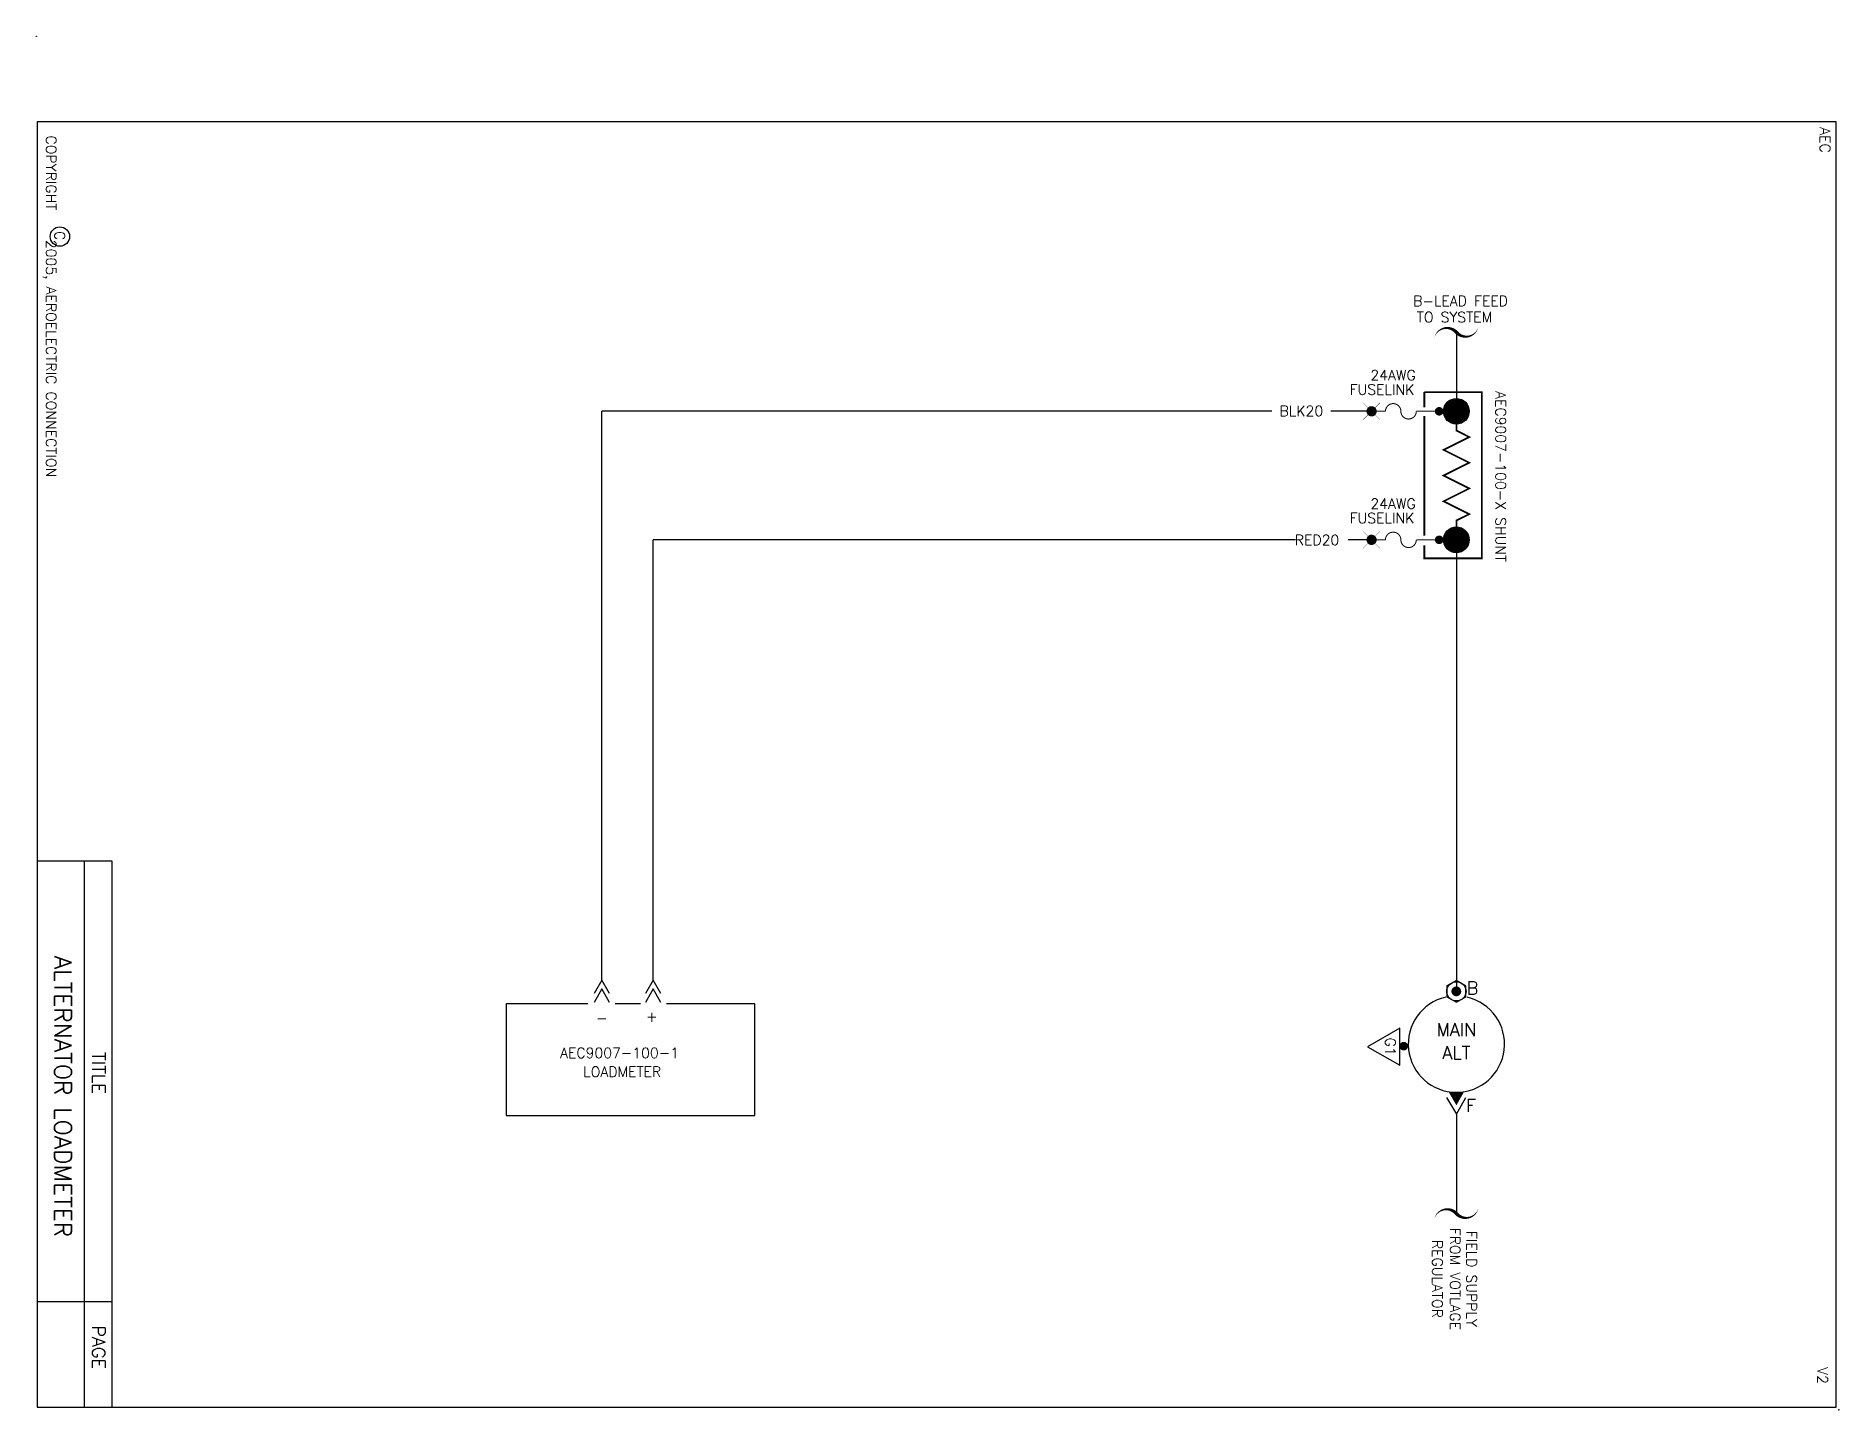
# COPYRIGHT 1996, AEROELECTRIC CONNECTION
# Model space of a CAD drawing. Extents: x -10.3 to 0.3, y 44.4 to 52.5.
import ezdxf
from ezdxf.enums import TextEntityAlignment as Align

# ---------------------------------------------------------------- set-up
doc = ezdxf.new("R2010")
doc.units = 0
doc.header["$LTSCALE"] = 0.5
doc.header["$MEASUREMENT"] = 0
doc.layers.get('0').update_dxf_attribs({"linetype": 'CONTINUOUS'})
doc.styles.get("Standard").update_dxf_attribs({"font": 'ROMANS.shx'})

# ---------------------------------------------------------------- blocks, each defined once
blk = doc.blocks.new('SPADETERM')
at = {"color": 7}
for p, q in [((0, 0), (-0.098, 0.056)), ((-0.098, -0.056), (0, 0)), ((0.065, 0), (-0.033, 0.056)), ((-0.033, -0.056), (0.065, 0))]:
    blk.add_line(p, q, dxfattribs=at)
blk = doc.blocks.new('SPADTERM')
at = {"color": 7, "xscale": 0.8, "yscale": 0.8, "zscale": 0.8, "rotation": 270}
blk.add_blockref('SPADETERM', (0, 0.052), dxfattribs=at)
blk = doc.blocks.new('cutoff')
at = {"color": 7}
blk.add_lwpolyline([(-0.128, -0.029, 0, 0.02, -0.59188), (0, 0, 0.02, 0, 0.59188), (0.128, 0.029, 0, 0, 0.59188)], format="xyseb", dxfattribs=at)
blk = doc.blocks.new('G1')
blk.add_lwpolyline([(-0.108, 0), (0, -0.187), (0.108, 0)], close=True)
blk.add_text('G1', height=0.06).set_placement((0, -0.084), align=Align.CENTER)
blk = doc.blocks.new('DOT')
at = {"color": 7, "const_width": 0.025}
blk.add_lwpolyline([(-0.0125, 0, 1), (0.0125, 0, 1)], format="xyb", close=True, dxfattribs=at)
blk = doc.blocks.new('SPLICE')
at = {"const_width": 0.002}
for points in [[(0.049, 0.049), (-0.049, -0.049)], [(0.049, -0.049), (-0.049, 0.049)]]:
    blk.add_lwpolyline(points, dxfattribs=at)
at = {"const_width": 0.03}
blk.add_lwpolyline([(-0.015, 0, 1), (0.015, 0, 1)], format="xyb", close=True, dxfattribs=at)

msp = doc.modelspace()

# ---------------------------------------------------------------- linework, layer by layer
for p, q in [((-1.976, 50.732), (-1.976, 50.271)), ((-6.963, 46.952), (-6.963, 50.271)), ((-3.053, 50.271), (-6.963, 50.271)), ((-2.49, 50.271), (-2.708, 50.271)), ((-6.663, 46.952), (-6.663, 49.521)), ((-2.915, 49.521), (-6.663, 49.521)), ((-2.463, 49.521), (-2.607, 49.521)), ((-1.976, 49.521), (-1.976, 46.876)), ((-7.522, 46.813), (-7.522, 46.162)), ((-7.044, 46.813), (-7.522, 46.813)), ((-6.738, 46.813), (-6.886, 46.813)), ((-6.07, 46.813), (-6.586, 46.813)), ((-6.07, 46.162), (-6.07, 46.813)), ((-7.522, 46.162), (-6.07, 46.162)), ((-1.976, 46.169), (-1.976, 45.589))]:
    msp.add_line(p, q)
at = {"color": 7}
for p, q in [((-9.821, 47.645), (-10.259, 47.645)), ((-9.983, 44.46), (-9.983, 47.645)), ((-9.821, 44.46), (-9.821, 47.645)), ((-9.983, 44.46), (-9.983, 46.885)), ((-2.033, 46.267), (-1.976, 46.169)), ((-1.976, 46.169), (-1.92, 46.267)), ((-9.821, 45.075), (-10.259, 45.075)), ((-9.821, 45.075), (-10.259, 45.075))]:
    msp.add_line(p, q, dxfattribs=at)
at = {"color": 3}
msp.add_lwpolyline([(-10.259, 44.46), (0.241, 44.46), (0.241, 51.96), (-10.259, 51.96)], close=True, dxfattribs=at)
for points in [[(-2.076, 50.271, 0.006, 0.006, 0), (-2.21, 50.271, 0.006, 0.006, -1), (-2.3, 50.271, 0.006, 0.006, 1), (-2.39, 50.271, 0.006, 0.006, 0), (-2.472, 50.271, 0.006, 0.006, 0)], [(-2.163, 49.488, 0.01, 0.01, 0), (-2.163, 49.413, 0.01, 0.01, 0), (-1.828, 49.413, 0.01, 0.01, 0), (-1.828, 50.383, 0.01, 0.01, 0), (-2.163, 50.383, 0.01, 0.01, 0)], [(-2.163, 50.383, 0.01, 0.01, 0), (-2.163, 50.294, 0.01, 0.01, 0)], [(-2.163, 50.244, 0.01, 0.01, 0), (-2.163, 49.546, 0.01, 0.01, 0)], [(-1.976, 49.596, 0.01, 0.01, 0), (-1.976, 49.634, 0.01, 0.01, 0), (-1.901, 49.671, 0.01, 0.01, 0), (-2.051, 49.746, 0.01, 0.01, 0), (-1.901, 49.821, 0.01, 0.01, 0), (-2.051, 49.896, 0.01, 0.01, 0), (-1.901, 49.971, 0.01, 0.01, 0), (-2.051, 50.046, 0.01, 0.01, 0), (-1.901, 50.121, 0.01, 0.01, 0), (-1.976, 50.159, 0.01, 0.01, 0), (-1.976, 50.196, 0.01, 0.01, 0)], [(-2.076, 49.521, 0.006, 0.006, 0), (-2.21, 49.521, 0.006, 0.006, -1), (-2.3, 49.521, 0.006, 0.006, 1), (-2.39, 49.521, 0.006, 0.006, 0), (-2.472, 49.521, 0.006, 0.006, 0)]]:
    msp.add_lwpolyline(points, format="xyseb")
for points in [[(-2.064, 50.271, 0.025, 0.025, 1), (-2.089, 50.271, 0.025, 0.025, 1)], [(-1.939, 50.271, 0.075, 0.075, 1), (-2.014, 50.271, 0.075, 0.075, 1)], [(-1.939, 49.521, 0.075, 0.075, 1), (-2.014, 49.521, 0.075, 0.075, 1)], [(-2.064, 49.521, 0.025, 0.025, 1), (-2.089, 49.521, 0.025, 0.025, 1)], [(-1.991, 46.886, 0.0281, 0.0281, 1), (-1.962, 46.886, 0.0281, 0.0281, 1)]]:
    msp.add_lwpolyline(points, format="xyseb", close=True)
at = {"color": 7}
msp.add_lwpolyline([(-1.921, 46.918), (-1.976, 46.95), (-2.032, 46.918), (-2.032, 46.854), (-1.976, 46.822), (-1.921, 46.854)], close=True, dxfattribs=at)
for centre, radius in [((-10.264, 52.46), 0.001), ((-10.264, 52.46), 0.001), ((-10.126, 51.291), 0.0564), ((-1.976, 46.886), 0.0562), ((0.256, 44.444), 0.001), ((0.256, 44.444), 0.001)]:
    msp.add_circle(centre, radius, dxfattribs=at)
for centre in [(-1.976, 50.271), (-1.976, 50.271), (-1.976, 49.521)]:
    msp.add_circle(centre, 0.075)
msp.add_arc((-1.976, 46.578), 0.281, 102.8059, 76.9138, dxfattribs=at)
msp.add_solid([(-1.976, 46.221), (-2.022, 46.3), (-1.931, 46.3)], dxfattribs=at)

# ---------------------------------------------------------------- block references
for name, p in [('cutoff', (-1.976, 50.732)), ('DOT', (-2.283, 46.566)), ('cutoff', (-1.976, 45.589))]:
    msp.add_blockref(name, p)
for name, p, rotation in [('SPLICE', (-2.471, 50.271), 180), ('SPLICE', (-2.471, 49.521), 180), ('SPADTERM', (-6.963, 46.952), 180), ('SPADTERM', (-6.663, 46.952), 180), ('G1', (-2.307, 46.563), 270)]:
    msp.add_blockref(name, p, dxfattribs=dict(rotation=rotation))

# ---------------------------------------------------------------- texts
for s, p in [('COPYRIGHT   2005, AEROELECTRIC CONNECTION', (-10.207, 51.881)), ('AEC', (0.146, 51.929)), ('C', (-10.157, 51.323))]:
    msp.add_text(s, height=0.06, rotation=270, dxfattribs=at).set_placement(p)
for s, p in [('B-LEAD FEED', (-2.228, 50.885)), ('TO SYSTEM', (-2.207, 50.791)), ('24AWG', (-2.478, 50.452)), ('FUSELINK', (-2.599, 50.368)), ('BLK20', (-3.008, 50.243)), ('FUSELINK', (-2.599, 49.618)), ('24AWG', (-2.478, 49.702)), ('RED20', (-2.919, 49.49)), ('AEC9007-100-1', (-7.207, 46.497)), ('LOADMETER', (-7.072, 46.387))]:
    msp.add_text(s, height=0.06).set_placement(p)
for s, height, p in [('AEC9007-100-X SHUNT', 0.06, (-1.747, 49.89)), ('ALTERNATOR LOADMETER', 0.1, (-10.158, 46.272)), ('TITLE', 0.075, (-9.937, 46.41)), ('FROM VOTLAGE', 0.06, (-2.013, 45.208)), ('FIELD SUPPLY', 0.06, (-1.917, 45.208)), ('REGULATOR', 0.06, (-2.117, 45.208)), ('PAGE', 0.075, (-9.937, 44.809)), ('PAGE', 0.075, (-9.937, 44.809)), ('PAGE', 0.075, (-9.937, 44.809)), ('PAGE', 0.075, (-9.937, 44.809))]:
    msp.add_text(s, height=height, rotation=270).set_placement(p, align=Align.CENTER)
msp.add_text('B', height=0.075, dxfattribs=at).set_placement((-1.916, 46.868))
for s, p in [('-', (-6.963, 46.7)), ('+', (-6.671, 46.709))]:
    msp.add_text(s, height=0.06).set_placement(p, align=Align.CENTER)
for s, p in [('MAIN', (-1.976, 46.625)), ('ALT', (-1.976, 46.491)), ('F', (-1.891, 46.182))]:
    msp.add_text(s, height=0.075, dxfattribs=at).set_placement(p, align=Align.CENTER)
msp.add_text('V2', height=0.06, rotation=270).set_placement((0.131, 44.693))

doc.saveas('drawing.dxf')
